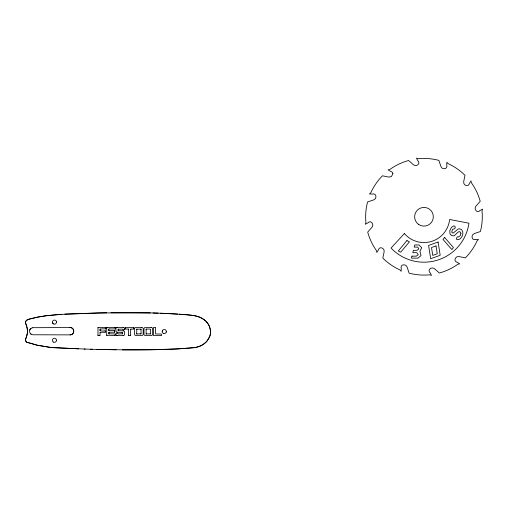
<?xml version="1.0" encoding="UTF-8"?>
<svg xmlns="http://www.w3.org/2000/svg" width="508" height="508" viewBox="0 0 508 508"><rect width="100%" height="100%" fill="white"/><g stroke="black" fill="none" stroke-linecap="round" stroke-linejoin="round"><path stroke-width="0.76" d="M150.552 333.705L150.552 329.375M161.474 335.312L161.373 334.048L155.607 333.953L155.562 327.654M115.303 334.308L114.979 335.547L106.642 335.216L106.775 327.533L114.979 327.438C115.9 327.527 114.897 329.533 115.329 328.644M56.445 340.538L56.452 340.163M124.587 329.197L124.587 328.873A1.435 1.435 0 0 0 123.152 327.438L116.783 327.552M150.197 334.042L150.508 333.858L146.177 333.947L146.094 329.425L146.406 329.07L150.197 329.07M161.322 335.534L153.416 335.496L153.372 327.603L155.34 327.438M105.474 331.07L105.194 332.257L100.171 332.308L99.93 335.394L97.942 335.369L98.031 327.52L105.747 327.45L106.045 328.632M130.639 335.191L130.391 335.528L130.664 329.216L133.693 328.955L133.833 327.59L125.203 327.66L125.451 327.444M105.118 330.714C107.334 330.727 97.314 332.137 100.349 328.987L106.013 328.79L105.696 328.987M114.954 334.01L108.769 333.756L109.004 332.251L114.402 332.232C116.77 329.476 109.664 330.721 109.106 330.695L109.106 330.695M125.178 327.793L125.4 328.968L128.448 329.146L128.524 335.293L130.391 335.528M140.767 334.035L141.059 333.845L136.716 333.921L136.754 329.165L141.002 329.184L141.097 333.686M146.094 329.425L146.45 329.07M108.756 330.34C109.125 331.318 108.185 329.019 109.106 328.943L114.979 328.943M122.479 333.635L122.479 332.638M136.639 329.394L136.995 329.07M99.993 329.343L100.216 329.013M99.993 332.619L100.349 332.264M97.898 327.8L98.247 327.444M99.993 335.191L99.638 335.547M105.474 331.908L105.118 332.264M106.661 327.793L107.017 327.438M108.756 329.298L109.106 328.943M108.75 332.588L109.106 332.232M114.757 331.876L114.402 332.232M115.31 335.191L114.954 335.547M130.639 329.343L130.994 328.994M133.89 328.638L133.534 328.994M162.217 331.273L162.293 330.905M166.237 332.137L166.313 331.768M200.717 345.84L195.377 347.523L177.533 348.939L151.079 349.714L122.453 349.847M116.783 335.426L123.717 335.432M122.174 333.985L122.441 333.788L118.25 333.985L117.951 333.432L115.919 333.432L115.919 334.105A1.435 1.435 0 0 0 117.354 335.547M124.231 329.552L124.555 329.349L122.587 329.552L122.301 329.063L118.085 329.26L118.256 330.689L123.717 330.822M118.415 329.063L118.066 330.352L118.415 330.708M32.804 327.749A3.518 3.518 0 0 0 29.534 331.343A3.518 3.518 0 0 0 32.982 334.772L70.11 334.874C75.063 335.083 74.708 326.917 69.793 327.565L32.804 327.692M61.766 314.293L46.006 315.766A139.268 139.268 0 0 0 34.595 317.767L29.115 319.132L26.543 320.3A3.219 3.219 0 0 0 25.527 322.262L25.508 322.599A2.235 2.235 0 0 0 25.559 323.063L26.213 324.644A8.509 8.509 0 0 1 26.505 325.374L26.791 326.301A28.302 28.302 0 0 1 27.121 327.641L27.521 332.194L26.403 337.026A11.557 11.557 0 0 1 25.978 338.004L25.432 340.201M64.821 314.096L106.731 312.801M110.941 312.757C138.665 312.56 166.484 312.579 194.075 315.582A23.412 23.412 0 0 1 195.237 315.798A28.67 28.67 0 0 1 197.688 316.414L198.095 316.548A20.085 20.085 0 0 1 204.286 319.818L204.61 320.078A17.043 17.043 0 0 1 206.877 322.301M116.789 332.168L122.453 332.48L122.174 332.289M116.18 349.771L96.984 349.415M150.387 312.928L98.152 312.909L59.709 314.427L47.041 315.639L37.675 317.132L28.251 319.411L26.772 320.135L25.756 321.399A2.775 2.775 0 0 0 25.8 323.799L27.4 329.127A14.751 14.751 0 0 1 27.095 334.759L27.013 335.115A21.38 21.38 0 0 1 26.607 336.461L25.4 339.814L26.454 342.055L36.493 345.027L50.216 347.466L78.613 348.837M90.589 349.237C124.885 350.006 159.309 350.66 193.523 347.758C201.727 347.307 210.166 340.925 210.56 332.302A12.694 12.694 0 0 0 210.522 331.006L209.328 326.174A13.202 13.202 0 0 0 208.655 324.828L208.109 323.945A17.869 17.869 0 0 0 206.877 322.301M152.991 313.004L158.178 313.169M84.182 349.04L92.285 349.288M85.236 349.066L52.165 347.618L38.208 345.421M146.425 334.035L146.101 333.731M160.725 313.258L177.603 314.103M136.963 334.054L136.639 333.731M179.241 314.211C190.341 314.947 205.492 314.846 209.868 327.577A14.18 14.18 0 0 1 210.56 332.302A12.294 12.294 0 0 1 209.836 336.213L206.896 341.211A14.046 14.046 0 0 1 205.638 342.513L202.775 344.646A32.214 32.214 0 0 1 201.238 345.554M140.767 329.07L141.097 329.425M114.979 327.438L115.335 327.793M128.867 335.547L128.511 335.191M109.106 334.01L108.75 333.654M106.991 335.547L106.642 335.191M125.533 328.994L125.178 328.638M105.696 327.444L106.045 327.8M114.402 330.695L114.757 331.045M128.156 328.994L128.511 329.343M100.349 330.714L99.993 330.359M98.247 335.547L97.898 335.191M123.152 327.438L123.717 327.552M37.319 345.218L26.727 342.278A2.407 2.407 0 0 1 26.276 341.916A3.162 3.162 0 0 1 25.438 340.201M133.642 327.45L133.89 327.793M30.55 333.724L31.058 334.15M53.213 323.742L52.432 322.377M56.407 321.443L56.502 321.856M29.737 329.99A3.6 3.6 0 0 1 30.905 328.409M69.793 327.565A3.664 3.664 0 0 1 73.8 331.051A3.664 3.664 0 0 1 70.11 334.874M123.152 330.708A1.435 1.435 0 0 1 124.587 332.149L124.587 334.105A1.441 1.441 0 0 1 123.146 335.547M117.354 332.283A1.435 1.435 0 0 1 115.919 330.848L115.919 328.873A1.435 1.435 0 0 1 117.354 327.438M392.887 173.679L391.573 176.359L389.287 177.082A8.979 8.979 0 0 1 388.487 177.013L382.46 175.8A58.325 58.325 0 0 0 370.859 192.672L369.43 193.967L372.878 194.075A0.832 0.832 0 0 1 373.304 193.853C376.53 193.516 376.809 198.711 374.123 199.657A8.979 8.979 0 0 1 373.399 199.993L367.57 201.949A58.325 58.325 0 0 0 365.925 222.402L365.335 224.238L368.376 222.618A0.832 0.832 0 0 1 368.637 222.206C371.259 220.301 374.091 224.669 372.237 226.828A8.979 8.979 0 0 1 371.78 227.482L367.703 232.086A58.325 58.325 0 0 0 376.466 250.596L376.873 252.482L378.695 249.561A0.832 0.832 0 0 1 378.714 249.072C380.041 246.113 384.67 248.488 384.143 251.282A8.979 8.979 0 0 1 384.073 252.082L382.835 258.102A58.325 58.325 0 0 0 399.86 269.869L401.155 271.297L401.269 267.856A0.832 0.832 0 0 1 401.041 267.424C400.704 264.198 405.898 263.925 406.845 266.611A8.979 8.979 0 0 1 407.187 267.335L409.13 273.164A58.325 58.325 0 0 0 429.685 274.809L431.527 275.399L429.895 272.364A0.832 0.832 0 0 1 429.489 272.104C427.577 269.475 431.94 266.643 434.105 268.491A8.979 8.979 0 0 1 434.759 268.948L439.363 273.018A58.325 58.325 0 0 0 457.848 264.249L459.734 263.843L456.806 262.02A0.832 0.832 0 0 1 456.324 262.001C453.365 260.674 455.727 256.045 458.527 256.572A8.979 8.979 0 0 1 459.321 256.642L465.347 257.88A58.325 58.325 0 0 0 477.12 240.792L478.549 239.497L475.107 239.389A0.832 0.832 0 0 1 474.675 239.617C471.449 239.954 471.176 234.766 473.856 233.813A8.979 8.979 0 0 1 474.58 233.47L480.403 231.515A58.325 58.325 0 0 0 482.009 210.96L482.6 209.125L479.565 210.756A0.832 0.832 0 0 1 479.304 211.169C476.682 213.081 473.843 208.718 475.685 206.553A8.979 8.979 0 0 1 476.148 205.899L480.212 201.289A58.325 58.325 0 0 0 471.373 182.772L470.967 180.886L469.151 183.813A0.832 0.832 0 0 1 469.132 184.302C467.805 187.274 463.175 184.899 463.69 182.112A8.979 8.979 0 0 1 463.76 181.312L464.979 175.285A58.325 58.325 0 0 0 448.145 163.684L446.85 162.249L446.735 165.697A0.832 0.832 0 0 1 446.964 166.122C447.294 169.355 442.1 169.615 441.154 166.935A8.979 8.979 0 0 1 440.817 166.205L438.874 160.376A58.325 58.325 0 0 0 418.294 158.718L416.458 158.128L418.084 161.163A0.832 0.832 0 0 1 418.497 161.423C420.402 164.046 416.039 166.884 413.874 165.03A8.979 8.979 0 0 1 413.22 164.573L408.616 160.503A58.325 58.325 0 0 0 389.941 169.405L388.055 169.812L390.982 171.628A0.832 0.832 0 0 1 391.471 171.647L392.5 172.498L392.887 173.679M411.956 256.146L411.467 258.147L418.008 258.147L420.999 255.588L419.932 251.244L421.742 247.694L418.922 244.951L414.687 244.951L414.166 247.091L417.684 247.091L418.821 248.78L417.144 250.304L413.385 250.304L412.807 252.673L416.75 252.673L418.262 254.718L416.319 256.146L411.956 256.146M460.927 233.261L460.343 235.515L458.699 236.925L457.232 236.811L456.311 239.166L458.489 239.598L460.146 238.868L461.912 236.741L462.82 234.074L462.744 231.673L461.613 229.622L459.842 228.86L458.159 228.975L453.092 233.172L451.707 232.232L452.571 229.286L454.717 228.721L455.339 227.209L454.768 226.181L453.822 225.863L451.415 227.457L449.809 230.683L449.993 233.947L451.542 235.502L454.095 235.896L458.216 231.966L459.861 231.648L460.927 233.261M444.589 237.439L443.02 239.446L451.866 249.555L453.434 247.555L444.589 237.439M406.921 240.563L398.297 250.971L400.71 252.209L409.41 241.84L406.921 240.563M404.393 233.553L391.052 248.069A45.434 45.434 0 0 0 468.954 223.209L449.631 219.481A25.794 25.794 0 0 1 404.393 233.553M438.093 242.037L428.587 245.447L430.682 258.718L440.195 255.308L438.093 242.037M436.023 245.923L431.514 247.542L432.759 255.403L437.267 253.784L436.023 245.923M141.745 327.438L135.979 327.438A1.435 1.435 0 0 0 134.537 328.873L134.537 334.105A1.435 1.435 0 0 0 135.979 335.547L141.745 335.547A1.435 1.435 0 0 0 143.186 334.105L143.186 328.873A1.435 1.435 0 0 0 141.745 327.438M151.2 327.438L145.434 327.438A1.441 1.441 0 0 0 143.993 328.873L143.993 334.105A1.441 1.441 0 0 0 145.434 335.547L151.2 335.547A1.441 1.441 0 0 0 152.641 334.105L152.641 328.873A1.435 1.435 0 0 0 151.2 327.438M418.751 224.517A9.347 9.347 0 0 0 433.305 217.411A9.347 9.347 0 0 0 419.875 208.363A9.347 9.347 0 0 0 418.751 224.517M53.41 323.882A2.051 2.051 0 0 0 56.521 322.148A2.051 2.051 0 0 0 53.467 320.326A2.051 2.051 0 0 0 53.41 323.882M53.308 342.036A2.051 2.051 0 0 0 56.458 340.392A2.051 2.051 0 0 0 53.461 338.487A2.051 2.051 0 0 0 53.308 342.036M163.214 333.286A2.057 2.057 0 0 0 166.332 331.559A2.057 2.057 0 0 0 163.278 329.724A2.057 2.057 0 0 0 163.214 333.286"/></g></svg>
